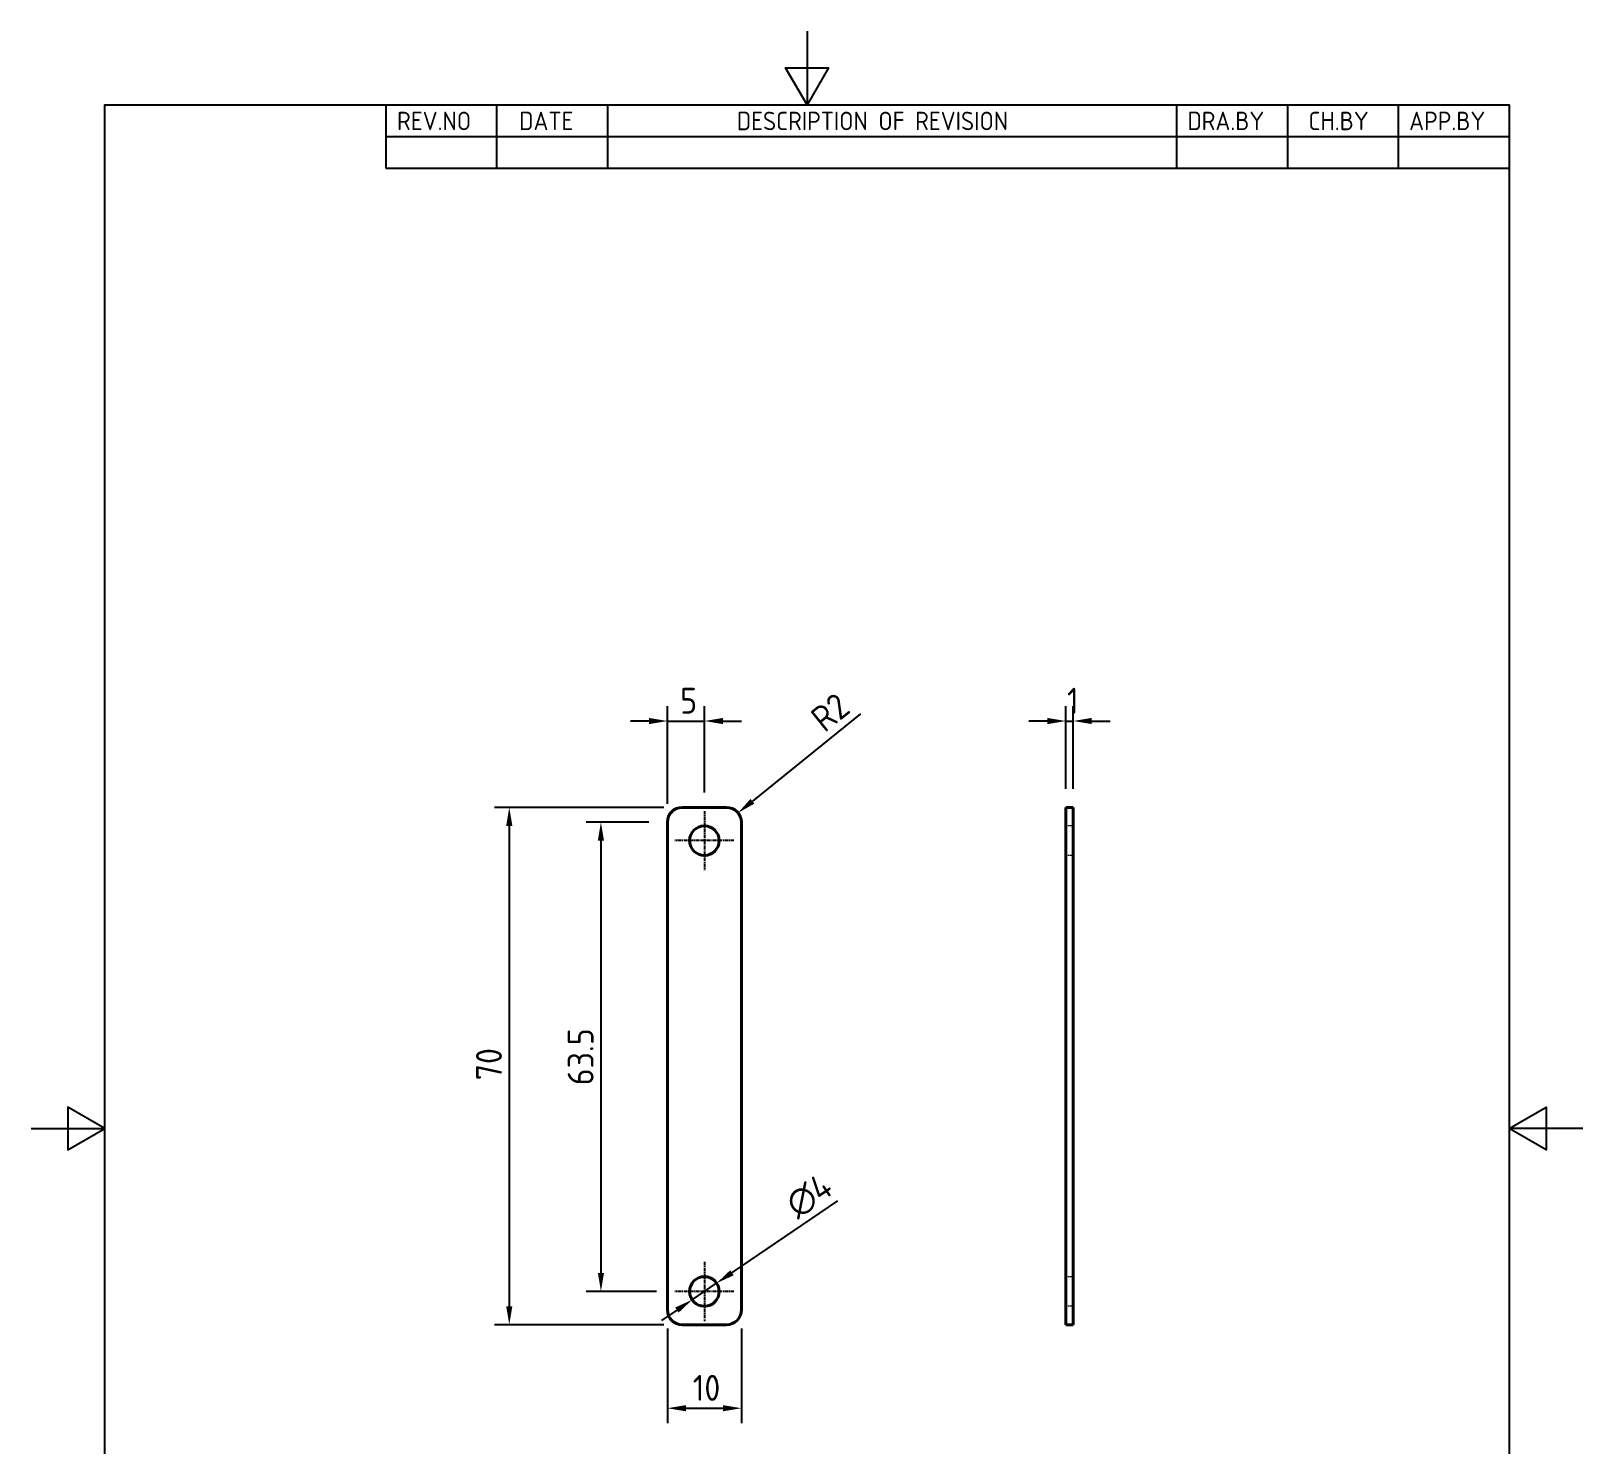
# Model space of a CAD drawing. Header units: millimetres. Extents: x 0 to 210, y 0 to 297.
# Drawn here: x 0 to 210, y 105.7 to 297 of the extents above; entities that cross this region are included whole.
import ezdxf

# ---------------------------------------------------------------- set-up
doc = ezdxf.new("R2010")
doc.units = ezdxf.units.MM
doc.linetypes.add('CHAIN', pattern=[0.7087, 0.4724, -0.0591, 0.1181, -0.0591])
doc.linetypes.add('DASHED', pattern=[0.2067, 0.1654, -0.0413])
doc.layers.get('0').update_dxf_attribs({"color": 3, "lineweight": 25, "true_color": 0x00ff00})
for name, color, linetype, lineweight, true_color in [('가려진 것(ISO)', 2, 'DASHED', 18, 0xffff00), ('가시적인 것(ISO)', 3, 'Continuous', 40, 0x00ff00), ('기호(ISO)', 5, 'Continuous', 25, 0x0000ff), ('중심 표식(ISO)', 1, 'Continuous', 25, 0xff0000), ('치수(ISO)', 2, 'Continuous', 25, 0xffff00)]:
    doc.layers.add(name, color=color, linetype=linetype, lineweight=lineweight, true_color=true_color)
doc.layers.add('경계(ISO)', color=7, linetype='Continuous', lineweight=25)
doc.styles.add('ISO ProportionalPSTEK', font='isocp.shx')
doc.styles.add('치수 텍스트_PSTEK_POSCO', font='isocp.shx')
doc.dimstyles.new('치수_PSTEK_POSCO', dxfattribs={"dimtxt": 3.5, "dimasz": 2.5, "dimexe": 2, "dimexo": 2.5, "dimgap": 1, "dimtad": 1, "dimrnd": 1e-08, "dimdsep": 46, "dimtxsty": '치수 텍스트_PSTEK_POSCO', "dimcen": 0.09, "dimdle": 10, "dimclrd": 7, "dimclre": 7, "dimclrt": 2, "dimadec": 1, "dimazin": 2, "dimtfac": 1, "dimtmove": 0, "dimatfit": 3, "dimfxl": 1, "dimtolj": 1, "dimlwd": -1, "dimlwe": -1, "dimarcsym": 0})

# ---------------------------------------------------------------- blocks, each defined once
blk = doc.blocks.new('경계 Default Border')
at = {"layer": '경계(ISO)', "flags": 128}
for points in [[(105, 297.0000076293945), (105, 287.0000076293945), (102.1132469177246, 292.0000076293945), (107.8867530822754, 292.0000076293945), (105, 287.0000076293945)], [(10, 10), (10, 287.0000076293945), (200, 287.0000076293945), (200, 10), (10, 10)], [(0, 148.5000038146973), (10, 148.5000038146973), (5, 151.3867473602295), (5, 145.6132507324219), (10, 148.5000038146973)], [(210, 148.5000038146973), (200, 148.5000038146973), (205, 151.3867473602295), (205, 145.6132507324219), (200, 148.5000038146973)]]:
    blk.add_lwpolyline(points, dxfattribs=at)
blk = doc.blocks.new('리비전 내역')
at = {"layer": '기호(ISO)'}
for p, q in [((48.00000000000001, 287.0000076293945), (200, 287.0000076293945)), ((48.00000000000001, 287.0000076293945), (48.00000000000001, 282.7200076293945)), ((63.00000000000001, 287.0000076293945), (63.00000000000001, 282.7200076293945)), ((78, 287.0000076293945), (78, 282.7200076293945)), ((155, 287.0000076293945), (155, 282.7200076293945)), ((170, 287.0000076293945), (170, 282.7200076293945)), ((185, 287.0000076293945), (185, 282.7200076293945)), ((200, 287.0000076293945), (200, 282.7200076293945)), ((48.00000000000001, 282.7200076293945), (200, 282.7200076293945)), ((48.00000000000001, 282.7200076293945), (48.00000000000001, 278.4400076293945)), ((63.00000000000001, 282.7200076293945), (63.00000000000001, 278.4400076293945)), ((78, 282.7200076293945), (78, 278.4400076293945)), ((155, 282.7200076293945), (155, 278.4400076293945)), ((170, 282.7200076293945), (170, 278.4400076293945)), ((185, 282.7200076293945), (185, 278.4400076293945)), ((200, 282.7200076293945), (200, 278.4400076293945)), ((48.00000000000001, 278.4400076293945), (200, 278.4400076293945))]:
    blk.add_line(p, q, dxfattribs=at)
at = {"layer": '기호(ISO)', "color": 2, "true_color": 0xffff00, "char_height": 2.5, "attachment_point": 7, "style": 'ISO ProportionalPSTEK'}
for s, insert in [('REV.NO', (49.5271157026291, 283.5831900503393)), ('DATE', (66.05423110723495, 283.5831900503393)), ('DESCRIPTION OF REVISION', (95.50702043336295, 283.5831900503393)), ('DRA.BY', (156.4757339553203, 283.5831900503393)), ('CH.BY', (172.8642915086116, 283.5831900503393)), ('APP.BY', (186.4777339604403, 283.5831900503393))]:
    blk.add_mtext(s, dxfattribs=dict(at, insert=insert))
blk = doc.blocks.new('*D22')
at = {"layer": 'Defpoints', "color": 0, "transparency": 16777216}
for p in [(86.1169747241606, 189.9553668930847), (77.11697472416061, 126.4553668930847), (87.1169747241606, 126.4553668930847)]:
    blk.add_point(p, dxfattribs=at)
at = {"layer": '치수(ISO)', "color": 7, "transparency": 16777216}
for p, q in [((83.6169747241606, 189.9553668930847), (75.11697472416063, 189.9553668930847)), ((77.11697472416063, 187.4553668930847), (77.11697472416061, 128.9553668930847)), ((84.6169747241606, 126.4553668930847), (75.11697472416061, 126.4553668930847))]:
    blk.add_line(p, q, dxfattribs=at)
for points in [[(76.70030805749396, 187.4553668930847), (77.5336413908273, 187.4553668930847), (77.11697472416063, 189.9553668930847)], [(76.70030805749394, 128.9553668930847), (77.53364139082728, 128.9553668930847), (77.11697472416061, 126.4553668930847)]]:
    blk.add_solid(points, dxfattribs=at)
at = {"layer": '치수(ISO)', "color": 2, "transparency": 16777216, "insert": (74.3669747241606, 154.3531551102206), "char_height": 3.5, "attachment_point": 4, "rotation": 90, "style": '치수 텍스트_PSTEK_POSCO'}
blk.add_mtext('\\A1;63.5', dxfattribs=at)
blk = doc.blocks.new('*D23')
at = {"layer": 'Defpoints', "color": 0, "transparency": 16777216}
for p in [(88.11697472416058, 191.9553668930847), (64.71468546228127, 121.9553668930847), (88.11697472416057, 121.9553668930847)]:
    blk.add_point(p, dxfattribs=at)
at = {"layer": '치수(ISO)', "color": 7, "transparency": 16777216}
for p, q in [((85.61697472416058, 191.9553668930847), (62.71468546228128, 191.9553668930847)), ((64.71468546228128, 189.4553668930847), (64.71468546228127, 124.4553668930847)), ((85.61697472416057, 121.9553668930847), (62.71468546228127, 121.9553668930847))]:
    blk.add_line(p, q, dxfattribs=at)
for points in [[(64.29801879561461, 189.4553668930847), (65.13135212894795, 189.4553668930847), (64.71468546228128, 191.9553668930847)], [(64.2980187956146, 124.4553668930847), (65.13135212894794, 124.4553668930847), (64.71468546228127, 121.9553668930847)]]:
    blk.add_solid(points, dxfattribs=at)
at = {"layer": '치수(ISO)', "color": 2, "transparency": 16777216, "insert": (61.96468546228125, 155.0289889403288), "char_height": 3.5, "attachment_point": 4, "rotation": 90, "style": '치수 텍스트_PSTEK_POSCO'}
blk.add_mtext('\\A1;70', dxfattribs=at)
blk = doc.blocks.new('*D24')
at = {"layer": 'Defpoints', "color": 0, "transparency": 16777216}
for p in [(91.11697472416057, 203.6396100471444), (91.11697472416057, 191.4553668930847), (86.1169747241606, 189.9553668930847)]:
    blk.add_point(p, dxfattribs=at)
at = {"layer": '치수(ISO)', "color": 7, "transparency": 16777216}
for p, q in [((86.1169747241606, 192.4553668930847), (86.1169747241606, 205.6396100471444)), ((91.11697472416057, 193.9553668930847), (91.11697472416057, 205.6396100471444)), ((83.6169747241606, 203.6396100471444), (81.1169747241606, 203.6396100471444)), ((86.1169747241606, 203.6396100471444), (91.11697472416057, 203.6396100471444)), ((93.61697472416057, 203.6396100471444), (96.11697472416057, 203.6396100471444))]:
    blk.add_line(p, q, dxfattribs=at)
for points in [[(83.6169747241606, 204.056276713811), (83.6169747241606, 203.2229433804777), (86.1169747241606, 203.6396100471444)], [(93.61697472416057, 204.056276713811), (93.61697472416057, 203.2229433804777), (91.11697472416057, 203.6396100471444)]]:
    blk.add_solid(points, dxfattribs=at)
at = {"layer": '치수(ISO)', "color": 2, "transparency": 16777216, "insert": (87.8444873507453, 206.3896100471444), "char_height": 3.5, "attachment_point": 4, "style": '치수 텍스트_PSTEK_POSCO'}
blk.add_mtext('\\A1;5', dxfattribs=at)
blk = doc.blocks.new('*D25')
at = {"layer": 'Defpoints', "color": 0, "transparency": 16777216}
for p in [(86.11697472416057, 123.9553668930847), (96.11697472416057, 123.9553668930847), (96.11697472416057, 110.6541184895253)]:
    blk.add_point(p, dxfattribs=at)
at = {"layer": '치수(ISO)', "color": 7, "transparency": 16777216}
for p, q in [((86.11697472416057, 121.4553668930847), (86.11697472416057, 108.6541184895253)), ((96.11697472416057, 121.4553668930847), (96.11697472416057, 108.6541184895253)), ((88.61697472416057, 110.6541184895253), (93.61697472416057, 110.6541184895253))]:
    blk.add_line(p, q, dxfattribs=at)
for points in [[(88.61697472416057, 111.070785156192), (88.61697472416057, 110.2374518228586), (86.11697472416057, 110.6541184895253)], [(93.61697472416057, 111.070785156192), (93.61697472416057, 110.2374518228586), (96.11697472416057, 110.6541184895253)]]:
    blk.add_solid(points, dxfattribs=at)
at = {"layer": '치수(ISO)', "color": 2, "transparency": 16777216, "insert": (89.54059677140467, 113.4041184895253), "char_height": 3.5, "attachment_point": 4, "style": '치수 텍스트_PSTEK_POSCO'}
blk.add_mtext('\\A1;10', dxfattribs=at)
blk = doc.blocks.new('*D26')
at = {"layer": 'Defpoints', "color": 0, "transparency": 16777216}
for p in [(141.0375707973548, 203.6396100471444), (140.0375707973548, 191.9553668930847), (141.0375707973548, 191.9553668930847)]:
    blk.add_point(p, dxfattribs=at)
at = {"layer": '치수(ISO)', "color": 7, "transparency": 16777216}
for p, q in [((140.0375707973548, 194.4553668930847), (140.0375707973548, 205.6396100471444)), ((141.0375707973548, 194.4553668930847), (141.0375707973548, 205.6396100471444)), ((137.5375707973548, 203.6396100471444), (135.0375707973548, 203.6396100471444)), ((140.0375707973548, 203.6396100471444), (141.0375707973548, 203.6396100471444)), ((143.5375707973548, 203.6396100471444), (146.0375707973548, 203.6396100471444))]:
    blk.add_line(p, q, dxfattribs=at)
for points in [[(137.5375707973548, 204.056276713811), (137.5375707973548, 203.2229433804777), (140.0375707973548, 203.6396100471444)], [(143.5375707973548, 204.056276713811), (143.5375707973548, 203.2229433804777), (141.0375707973548, 203.6396100471444)]]:
    blk.add_solid(points, dxfattribs=at)
at = {"layer": '치수(ISO)', "color": 2, "transparency": 16777216, "insert": (140.1875707973549, 206.3896100471444), "char_height": 3.5, "attachment_point": 4, "style": '치수 텍스트_PSTEK_POSCO'}
blk.add_mtext('\\A1;1', dxfattribs=at)
blk = doc.blocks.new('*D27')
at = {"layer": 'Defpoints', "color": 0, "transparency": 16777216}
for p in [(95.67242653730659, 191.2125739790417), (94.1169747241606, 189.9553668930846)]:
    blk.add_point(p, dxfattribs=at)
at = {"layer": '치수(ISO)', "color": 7, "transparency": 16777216}
blk.add_line((112.2241050383385, 204.5906081425653), (97.61674130373908, 192.7840828364882), dxfattribs=at)
blk.add_solid([(97.35482316083133, 193.1081352975602), (97.87865944664682, 192.4600303754161), (95.67242653730659, 191.2125739790417)], dxfattribs=at)
at = {"layer": '치수(ISO)', "color": 2, "transparency": 16777216, "insert": (106.287570843658, 203.3287472076184), "char_height": 3.5, "attachment_point": 4, "rotation": 38.94716945238988, "style": '치수 텍스트_PSTEK_POSCO'}
blk.add_mtext('\\A1;R2', dxfattribs=at)
blk = doc.blocks.new('*D28')
at = {"layer": 'Defpoints', "color": 0, "transparency": 16777216}
for p in [(92.77219418108874, 127.5779748163627), (89.46175526723249, 125.3327589698068)]:
    blk.add_point(p, dxfattribs=at)
at = {"layer": '치수(ISO)', "color": 7, "transparency": 16777216}
for p, q in [((94.84121850224892, 128.9812347204602), (109.1692551459401, 138.6988388689009)), ((89.46175526723249, 125.3327589698068), (92.77219418108874, 127.5779748163627)), ((87.3927309460723, 123.9294990657093), (85.32370662491212, 122.5262391616118))]:
    blk.add_line(p, q, dxfattribs=at)
for points in [[(94.607341851566, 129.3260721073202), (95.07509515293182, 128.6363973336001), (92.77219418108874, 127.5779748163627)], [(87.15885429538939, 124.2743364525693), (87.6266075967552, 123.5846616788493), (89.46175526723249, 125.3327589698068)]]:
    blk.add_solid(points, dxfattribs=at)
at = {"layer": '치수(ISO)', "color": 2, "transparency": 16777216, "insert": (102.7427718534948, 137.6630722485071), "char_height": 3.5, "attachment_point": 4, "rotation": 34.146023426715466, "style": '치수 텍스트_PSTEK_POSCO'}
blk.add_mtext('\\A1;∅4', dxfattribs=at)

msp = doc.modelspace()

# ---------------------------------------------------------------- linework, layer by layer
at = {"layer": '가려진 것(ISO)'}
for p, q in [((141.0375707973537, 189.4553668930847), (140.0375707973537, 189.4553668930847)), ((141.0375707973537, 185.4553668930847), (140.0375707973537, 185.4553668930847)), ((141.0375707973537, 128.4553668930847), (140.0375707973537, 128.4553668930847)), ((141.0375707973537, 124.4553668930847), (140.0375707973537, 124.4553668930847))]:
    msp.add_line(p, q, dxfattribs=at)
at = {"layer": '가시적인 것(ISO)'}
for p, q in [((88.11697472416058, 191.9553668930847), (94.11697472416057, 191.9553668930847)), ((140.0375707973552, 189.9553668930847), (140.0375707973546, 191.9553668930847)), ((141.0375707973546, 191.9553668930847), (140.0375707973546, 191.9553668930847)), ((141.0375707973546, 191.9553668930847), (141.0375707973551, 189.9553668930847)), ((86.11697472416057, 123.9553668930847), (86.11697472416057, 189.9553668930847)), ((96.11697472416057, 189.9553668930847), (96.11697472416057, 123.9553668930847)), ((140.0375707973552, 189.9553668930847), (140.0375707973552, 123.9553668930847)), ((141.0375707973551, 189.9553668930847), (141.0375707973551, 123.9553668930847)), ((140.0375707973546, 121.9553668930847), (140.0375707973552, 123.9553668930847)), ((141.0375707973551, 123.9553668930847), (141.0375707973546, 121.9553668930847)), ((94.11697472416057, 121.9553668930847), (88.11697472416057, 121.9553668930847)), ((140.0375707973546, 121.9553668930847), (141.0375707973546, 121.9553668930847))]:
    msp.add_line(p, q, dxfattribs=at)
for centre in [(91.11697472416057, 187.4553668930847), (91.1169747241606, 126.4553668930847)]:
    msp.add_circle(centre, 2, dxfattribs=at)
for centre, radius, start, end in [((88.11697472416058, 189.9553668930847), 2.000000000000004, 90.0000000000005, 180), ((94.11697472416057, 189.9553668930847), 2.000000000000006, 0, 90), ((88.11697472416057, 123.9553668930847), 2.000000000000002, 180, 270), ((94.11697472416057, 123.9553668930847), 2.000000000000003, 270, 0)]:
    msp.add_arc(centre, radius, start, end, dxfattribs=at)
at = {"layer": '중심 표식(ISO)', "linetype": 'CHAIN'}
for p, q in [((91.11697472416057, 191.4553668930847), (91.11697472416057, 183.4553668930847)), ((95.11697472416058, 187.4553668930847), (87.11697472416057, 187.4553668930847)), ((91.1169747241606, 130.4553668930847), (91.1169747241606, 122.4553668930847)), ((95.1169747241606, 126.4553668930847), (87.1169747241606, 126.4553668930847))]:
    msp.add_line(p, q, dxfattribs=at)

# ---------------------------------------------------------------- block references
msp.add_blockref('경계 Default Border', (0, 0))
at = {"layer": '기호(ISO)'}
msp.add_blockref('리비전 내역', (0, 0), dxfattribs=at)

# ---------------------------------------------------------------- dimensions: what is measured, and where the dimension line sits
at = {"layer": '치수(ISO)', "color": 7}
for base, p1, p2, override, picture, middle in [((91.11697472416057, 203.6396100471444), (86.1169747241606, 189.9553668930847), (91.11697472416057, 191.4553668930847), {"dimdec": 2, "dimtp": 0, "dimtm": -0, "dimtdec": 2, "dimtofl": 1, "dimatfit": 1}, '*D24', (88.61697472416058, 203.6396100471444)), ((96.11697472416057, 110.6541184895253), (86.11697472416057, 123.9553668930847), (96.11697472416057, 123.9553668930847), {"dimdec": 2, "dimtp": 0, "dimtm": -0, "dimtdec": 2, "dimtofl": 0, "dimatfit": 1}, '*D25', (91.11697472416057, 110.6541184895253))]:
    dim = msp.add_linear_dim(base=base, p1=p1, p2=p2, dimstyle='치수_PSTEK_POSCO', override=override, dxfattribs=at)
    dim.commit()
    dim.dimension.update_dxf_attribs({"geometry": picture, "text_midpoint": middle, "dimtype": 160})
dim = msp.add_radius_dim(center=(94.1169747241606, 189.9553668930846), mpoint=(95.67242653730659, 191.2125739790417), dimstyle='치수_PSTEK_POSCO', override={"dimdec": 2, "dimcen": 0, "dimtp": 0, "dimtm": -0, "dimtdec": 2, "dimtofl": 0}, dxfattribs=at)
dim.commit()
dim.dimension.update_dxf_attribs({"geometry": '*D27', "text_midpoint": (109.7314131325554, 202.5758688233701), "dimtype": 164})
for base, p1, p2, angle, override, picture, middle in [((141.0375707973548, 203.6396100471444), (140.0375707973548, 191.9553668930847), (141.0375707973548, 191.9553668930847), 180, {"dimdec": 2, "dimtp": 0, "dimtm": -0, "dimtdec": 2, "dimtofl": 1, "dimatfit": 1}, '*D26', (140.5375707973548, 203.6396100471444)), ((64.71468546228127, 121.9553668930847), (88.11697472416058, 191.9553668930847), (88.11697472416057, 121.9553668930847), 90, {"dimdec": 2, "dimtp": 0, "dimtm": -0, "dimtdec": 2, "dimtofl": 0, "dimatfit": 1}, '*D23', (64.71468546228125, 156.9553668930847)), ((77.11697472416061, 126.4553668930847), (86.1169747241606, 189.9553668930847), (87.1169747241606, 126.4553668930847), 90, {"dimdec": 2, "dimtp": 0, "dimtm": -0, "dimtdec": 2, "dimtofl": 0, "dimatfit": 1}, '*D22', (77.1169747241606, 158.2053668930847))]:
    dim = msp.add_linear_dim(base=base, p1=p1, p2=p2, angle=angle, dimstyle='치수_PSTEK_POSCO', override=override, dxfattribs=at)
    dim.commit()
    dim.dimension.update_dxf_attribs({"geometry": picture, "text_midpoint": middle, "dimtype": 160})
dim = msp.add_diameter_dim_2p(p1=(89.46175526723249, 125.3327589698068), p2=(92.77219418108874, 127.5779748163627), dimstyle='치수_PSTEK_POSCO', override={"dimdec": 2, "dimlfac": 1.000000000000014, "dimtp": 0, "dimtm": -0, "dimtdec": 2, "dimatfit": 2}, dxfattribs=at)
dim.commit()
dim.dimension.update_dxf_attribs({"geometry": '*D28', "text_midpoint": (106.314001582739, 136.7623402012464), "dimtype": 163})

doc.saveas('drawing.dxf')
